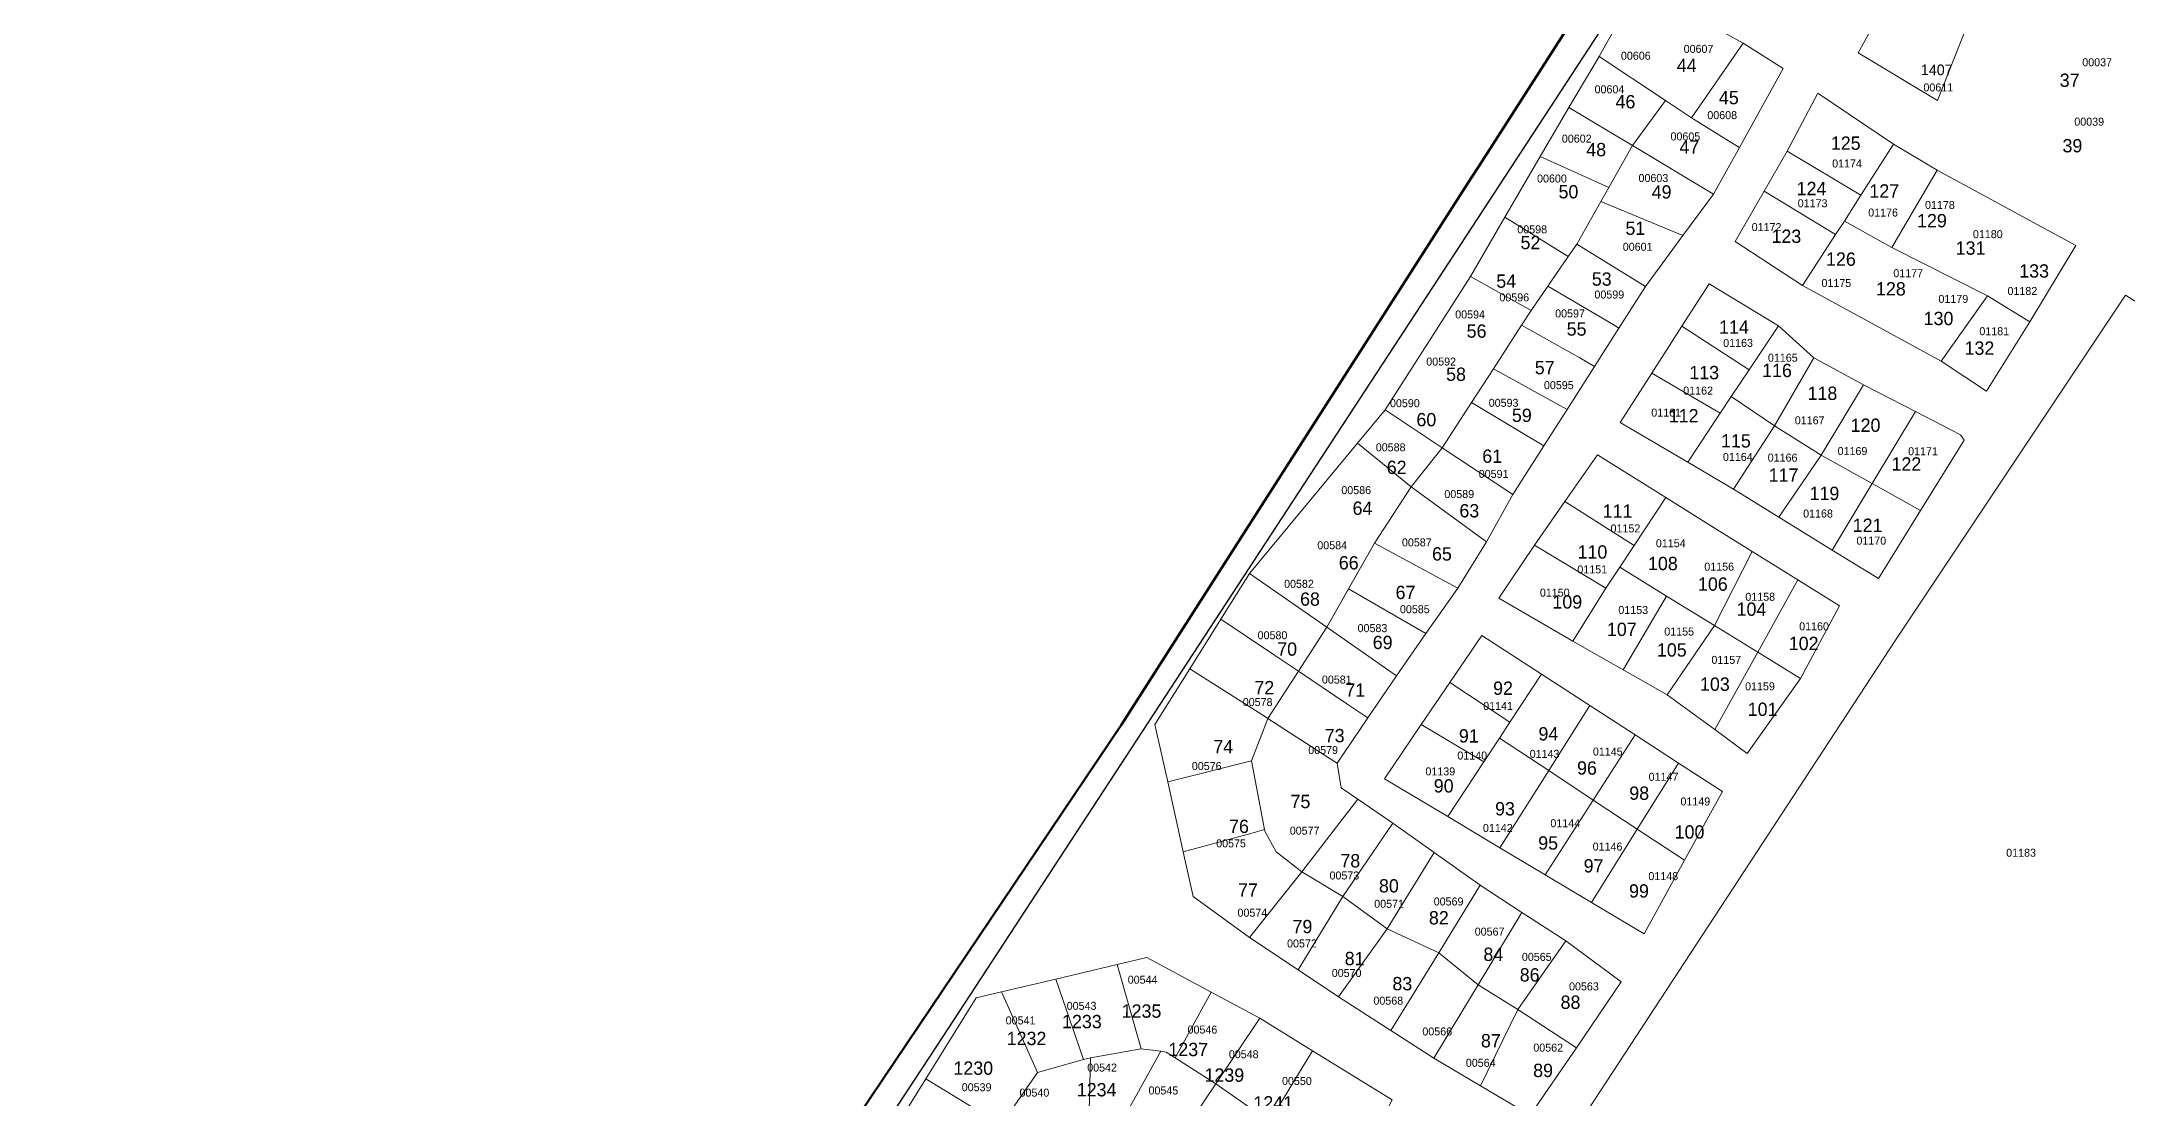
# Model space of a CAD drawing. Header units: metres. Extents: x 245225 to 248406, y 1633796 to 1637634.
# Drawn here: x 245338.4 to 245729.4, y 1635684.7 to 1635882.9 of the extents above; entities that cross this region are included whole.
import ezdxf
from ezdxf.enums import TextEntityAlignment as Align

# ---------------------------------------------------------------- set-up
doc = ezdxf.new("R2010")
doc.units = ezdxf.units.M
doc.header["$MEASUREMENT"] = 0
for name, color, linetype in [('historique_numero_parcelle', 7, 'Continuous'), ('limites_sections', 7, 'Continuous'), ('numero_lot', 7, 'Continuous')]:
    doc.layers.add(name, color=color, linetype=linetype)
doc.layers.add('Limites_Communes', color=7, linetype='Continuous', lineweight=211, plot=False)
doc.layers.add('LIMITES_PARCELLES', color=7, linetype='Continuous', lineweight=0, true_color=0xffffff)
doc.styles.add('Style-ENGINEERING', font='ENGINEERING.shx')
doc.styles.add('Style-FANCY', font='FANCY.shx')
doc.styles.add('Style-WORKING', font='WORKING.shx')

msp = doc.modelspace()

# ---------------------------------------------------------------- linework, layer by layer
at = {"layer": 'Limites_Communes', "color": 210, "lineweight": 80, "flags": 128}
msp.add_lwpolyline([(245439, 1635259), (245487, 1635359), (245345, 1635455), (245489.4667, 1635678.4528), (245540.7488, 1635754.6955), (245560.157, 1635785.0346), (245579.7076, 1635815.5853), (245606.352, 1635857.2211), (245607.8895, 1635859.6236), (245640.6509, 1635910.8181), (245678.9051, 1635970.5959), (245682.2558, 1635976.6478), (245696.3435, 1636002.0922), (245697.0172, 1636003.3091), (245706.0131, 1636029.7675), (245716.4917, 1636050.1259), (245721.3084, 1636059.484), (245729.3686, 1636075.1438), (245743.0548, 1636101.7343), (245738.5532, 1636159.0156), (245738.0176, 1636162.7443), (245735.1907, 1636182.4264), (245737.0861, 1636220.9674)], dxfattribs=at)
at = {"layer": 'limites_parcelles', "flags": 128}
for points in [[(245657.39, 1635882.618), (245647.705, 1635868.596), (245642.797, 1635871.856), (245630.375, 1635880.105), (245637.824, 1635893.474), (245657.39, 1635882.618)], [(245664.903, 1635877.856), (245656.67, 1635863.054), (245654.659, 1635864.297), (245647.705, 1635868.596), (245657.39, 1635882.618), (245664.903, 1635877.856)], [(245647.705, 1635868.596), (245654.659, 1635864.297), (245656.67, 1635863.054), (245651.806, 1635854.308), (245636.626, 1635863.417), (245642.797, 1635871.856), (245647.705, 1635868.596)], [(245651.806, 1635854.308), (245646.098, 1635846.544), (245630.706, 1635852.913), (245632.206, 1635855.574), (245636.626, 1635863.417), (245651.806, 1635854.308)], [(245679.429, 1635854.123), (245676.359, 1635849.255), (245674.711, 1635846.715), (245661.315, 1635854.842), (245665.654, 1635862.391), (245679.429, 1635854.123)], [(245676.359, 1635849.255), (245679.429, 1635854.123), (245685.567, 1635863.648), (245693.753, 1635858.82), (245685.249, 1635844.281), (245676.359, 1635849.255)], [(245632.206, 1635855.574), (245630.706, 1635852.913), (245626.215, 1635844.945), (245624.583, 1635842.582), (245612.72, 1635849.995), (245619.343, 1635861.389), (245632.206, 1635855.574)], [(245703.188, 1635835.232), (245685.249, 1635844.281), (245693.753, 1635858.82), (245719.778, 1635844.647), (245711.126, 1635830.364), (245703.188, 1635835.232)], [(245624.583, 1635842.582), (245620.737, 1635837.015), (245617.622, 1635832.507), (245606.245, 1635838.857), (245612.72, 1635849.995), (245624.583, 1635842.582)], [(245685.249, 1635844.281), (245703.188, 1635835.232), (245694.51, 1635822.955), (245668.528, 1635837.19), (245674.711, 1635846.715), (245676.359, 1635849.255), (245685.249, 1635844.281)], [(245639.073, 1635836.986), (245634.096, 1635829.187), (245632.667, 1635830.025), (245620.737, 1635837.015), (245624.583, 1635842.582), (245626.215, 1635844.945), (245639.073, 1635836.986)], [(245617.622, 1635832.507), (245615.843, 1635829.754), (245610.551, 1635821.563), (245606.454, 1635815.221), (245600.972, 1635806.737), (245590.237, 1635813.854), (245606.245, 1635838.857), (245617.622, 1635832.507)], [(245634.096, 1635829.187), (245629.508, 1635821.996), (245626.73, 1635823.573), (245615.843, 1635829.754), (245617.622, 1635832.507), (245620.737, 1635837.015), (245632.667, 1635830.025), (245634.096, 1635829.187)], [(245750.363, 1635691.039), (245762.005, 1635587.454), (245624.951, 1635677.413), (245685.937, 1635770.679), (245729.064, 1635835.37), (245750.496, 1635821.743), (245750.496, 1635786.686), (245750.099, 1635730.594), (245750.363, 1635691.039)], [(245629.508, 1635821.996), (245624.351, 1635813.915), (245620.041, 1635816.303), (245610.551, 1635821.563), (245615.843, 1635829.754), (245626.73, 1635823.573), (245629.508, 1635821.996)], [(245658.475, 1635821.334), (245655.143, 1635816.323), (245653.077, 1635813.215), (245640.254, 1635820.754), (245645.907, 1635829.551), (245658.475, 1635821.334)], [(245670.654, 1635823.577), (245663.246, 1635810.877), (245655.143, 1635816.323), (245658.475, 1635821.334), (245663.981, 1635829.613), (245670.654, 1635823.577)], [(245624.351, 1635813.915), (245620.014, 1635807.118), (245614.578, 1635810.366), (245606.454, 1635815.221), (245610.551, 1635821.563), (245620.041, 1635816.303), (245624.351, 1635813.915)], [(245663.246, 1635810.877), (245655.573, 1635798.971), (245646.991, 1635804.064), (245653.077, 1635813.215), (245655.143, 1635816.323), (245663.246, 1635810.877)], [(245620.014, 1635807.118), (245614.182, 1635797.979), (245600.972, 1635806.737), (245606.454, 1635815.221), (245614.578, 1635810.366), (245620.014, 1635807.118)], [(245698.124, 1635809.186), (245698.832, 1635808.167), (245690.657, 1635794.981), (245681.558, 1635800.018), (245689.684, 1635813.527), (245698.124, 1635809.186)], [(245595.132, 1635799.434), (245588.253, 1635788.85), (245579.327, 1635773.061), (245564.837, 1635783.162), (245585.042, 1635807.576), (245595.132, 1635799.434)], [(245636.93, 1635788.404), (245634.256, 1635784.346), (245631.645, 1635780.384), (245618.283, 1635788.453), (245623.97, 1635796.633), (245636.93, 1635788.404)], [(245659.075, 1635787.283), (245652.018, 1635773.372), (245643.014, 1635778.935), (245634.256, 1635784.346), (245636.93, 1635788.404), (245642.858, 1635797.4), (245650.913, 1635792.375), (245659.075, 1635787.283)], [(245643.014, 1635778.935), (245634.882, 1635765.099), (245625.427, 1635770.462), (245631.645, 1635780.384), (245634.256, 1635784.346), (245643.014, 1635778.935)], [(245579.327, 1635773.061), (245573.983, 1635764.811), (245569.304, 1635767.956), (245559.456, 1635774.574), (245564.837, 1635783.162), (245579.327, 1635773.061)], [(245573.983, 1635764.811), (245568.261, 1635755.976), (245567.822, 1635756.254), (245553.622, 1635765.264), (245559.456, 1635774.574), (245569.304, 1635767.956), (245573.983, 1635764.811)], [(245592.354, 1635763.979), (245586.994, 1635756.067), (245583.044, 1635758.722), (245573.983, 1635764.811), (245579.327, 1635773.061), (245592.354, 1635763.979)], [(245568.261, 1635755.976), (245567.554, 1635754.132), (245565.218, 1635748.038), (245549.492, 1635744.081), (245547.105, 1635754.864), (245553.622, 1635765.264), (245567.822, 1635756.254), (245568.261, 1635755.976)], [(245586.994, 1635756.067), (245581.241, 1635747.575), (245579.75, 1635748.54), (245568.261, 1635755.976), (245573.983, 1635764.811), (245583.044, 1635758.722), (245586.994, 1635756.067)], [(245613.659, 1635755.273), (245611.684, 1635752.271), (245608.755, 1635747.819), (245597.031, 1635754.853), (245602.354, 1635762.683), (245613.659, 1635755.273)], [(245628.655, 1635758.368), (245620.916, 1635746.184), (245611.684, 1635752.271), (245613.659, 1635755.273), (245619.569, 1635764.256), (245628.655, 1635758.368)], [(245585.136, 1635740.821), (245574.627, 1635727.202), (245569.848, 1635730.973), (245567.731, 1635734.677), (245567.649, 1635735.117), (245566.153, 1635743.068), (245565.218, 1635748.038), (245567.554, 1635754.132), (245568.261, 1635755.976), (245579.75, 1635748.54), (245581.241, 1635747.575), (245582.035, 1635742.945), (245585.136, 1635740.821)], [(245620.916, 1635746.184), (245611.737, 1635731.733), (245602.001, 1635737.553), (245608.755, 1635747.819), (245611.684, 1635752.271), (245620.916, 1635746.184)], [(245567.649, 1635735.117), (245565.057, 1635734.414), (245552.392, 1635730.981), (245549.492, 1635744.081), (245565.218, 1635748.038), (245566.153, 1635743.068), (245567.649, 1635735.117)], [(245574.627, 1635727.202), (245564.837, 1635714.899), (245554.254, 1635722.572), (245552.392, 1635730.981), (245565.057, 1635734.414), (245567.649, 1635735.117), (245567.731, 1635734.677), (245569.848, 1635730.973), (245574.627, 1635727.202)], [(245544.538, 1635694.037), (245535.013, 1635692.343), (245533.724, 1635691.987), (245528.484, 1635707.086), (245539.987, 1635709.797), (245544.538, 1635694.037)], [(245557.651, 1635704.635), (245550.863, 1635692.336), (245549.195, 1635693.402), (245548.183, 1635693.54), (245544.538, 1635694.037), (245539.987, 1635709.797), (245545.555, 1635711.11), (245557.651, 1635704.635)], [(245525.065, 1635689.592), (245518.238, 1635679.767), (245504.147, 1635688.38), (245513.607, 1635703.58), (245518.327, 1635704.692), (245525.065, 1635689.592)], [(245576.644, 1635693.651), (245568.596, 1635680.353), (245565.549, 1635682.499), (245558.528, 1635687.443), (245566.789, 1635699.743), (245576.644, 1635693.651)], [(245548.183, 1635693.54), (245540.198, 1635679.106), (245534.642, 1635677.518), (245535.013, 1635692.343), (245544.538, 1635694.037), (245548.183, 1635693.54)], [(245534.642, 1635677.518), (245530.938, 1635671.83), (245518.238, 1635679.767), (245525.065, 1635689.592), (245533.724, 1635691.987), (245535.013, 1635692.343), (245534.642, 1635677.518)], [(245550.863, 1635692.336), (245558.528, 1635687.443), (245548.665, 1635672.756), (245540.198, 1635679.106), (245548.183, 1635693.54), (245549.195, 1635693.402), (245550.863, 1635692.336)], [(245591.552, 1635684.436), (245584.046, 1635669.473), (245578.169, 1635673.612), (245572.743, 1635677.432), (245568.596, 1635680.353), (245576.644, 1635693.651), (245591.552, 1635684.436)]]:
    msp.add_lwpolyline(points, close=True, dxfattribs=at)
at = {"layer": 'limites_parcelles'}
for points in [[(245699.243, 1635885.635), (245693.806, 1635871.853), (245678.923, 1635880.783), (245686.146, 1635893.837)], [(245642.797, 1635871.856), (245636.626, 1635863.417), (245624.686, 1635870.58), (245630.375, 1635880.105)], [(245632.206, 1635855.574), (245619.343, 1635861.389), (245624.686, 1635870.58), (245636.626, 1635863.417)], [(245685.567, 1635863.648), (245679.429, 1635854.123), (245665.654, 1635862.391), (245671.359, 1635873.222)], [(245674.711, 1635846.715), (245668.528, 1635837.19), (245655.886, 1635845.398), (245661.315, 1635854.842)], [(245646.098, 1635846.544), (245639.073, 1635836.986), (245626.215, 1635844.945), (245630.706, 1635852.913)], [(245658.475, 1635821.334), (245645.907, 1635829.551), (245651.021, 1635837.511), (245663.981, 1635829.613)], [(245711.126, 1635830.364), (245702.976, 1635817.346), (245694.51, 1635822.955), (245703.188, 1635835.232)], [(245663.246, 1635810.877), (245670.654, 1635823.577), (245679.915, 1635818.55), (245671.977, 1635805.321)], [(245653.077, 1635813.215), (245646.991, 1635804.064), (245634.291, 1635811.472), (245640.254, 1635820.754)], [(245689.684, 1635813.527), (245681.558, 1635800.018), (245671.977, 1635805.321), (245679.915, 1635818.55)], [(245595.132, 1635799.434), (245585.042, 1635807.576), (245590.237, 1635813.854), (245600.972, 1635806.737)], [(245671.977, 1635805.321), (245664.063, 1635793.731), (245655.573, 1635798.971), (245663.246, 1635810.877)], [(245595.132, 1635799.434), (245600.972, 1635806.737), (245614.182, 1635797.979), (245609.287, 1635789.115)], [(245642.858, 1635797.4), (245636.93, 1635788.404), (245623.97, 1635796.633), (245630.057, 1635805.387)], [(245681.558, 1635800.018), (245674.063, 1635787.559), (245664.063, 1635793.731), (245671.977, 1635805.321)], [(245690.657, 1635794.981), (245682.736, 1635782.206), (245674.063, 1635787.559), (245681.558, 1635800.018)], [(245609.287, 1635789.115), (245603.863, 1635780.384), (245588.253, 1635788.85), (245595.132, 1635799.434)], [(245597.911, 1635771.9), (245583.394, 1635780.255), (245588.253, 1635788.85), (245603.863, 1635780.384)], [(245631.645, 1635780.384), (245625.427, 1635770.462), (245611.563, 1635778.501), (245618.283, 1635788.453)], [(245667.64, 1635781.939), (245660.117, 1635768.393), (245652.018, 1635773.372), (245659.075, 1635787.283)], [(245597.911, 1635771.9), (245592.354, 1635763.979), (245579.327, 1635773.061), (245583.394, 1635780.255)], [(245660.117, 1635768.393), (245667.64, 1635781.939), (245675.433, 1635777.076), (245668.157, 1635763.45)], [(245634.882, 1635765.099), (245643.014, 1635778.935), (245652.018, 1635773.372), (245643.154, 1635760.408)], [(245660.117, 1635768.393), (245652.049, 1635753.868), (245643.154, 1635760.408), (245652.018, 1635773.372)], [(245619.569, 1635764.256), (245613.659, 1635755.273), (245602.354, 1635762.683), (245608.361, 1635771.52)], [(245652.049, 1635753.868), (245660.117, 1635768.393), (245668.157, 1635763.45), (245658.13, 1635749.397)], [(245637.141, 1635752.868), (245629.286, 1635740.666), (245620.916, 1635746.184), (245628.655, 1635758.368)], [(245608.755, 1635747.819), (245602.001, 1635737.553), (245590.105, 1635744.665), (245597.031, 1635754.853)], [(245645.265, 1635747.603), (245637.536, 1635735.227), (245629.286, 1635740.666), (245637.141, 1635752.868)], [(245629.286, 1635740.666), (245620.256, 1635726.64), (245611.737, 1635731.733), (245620.916, 1635746.184)], [(245646.388, 1635729.391), (245637.536, 1635735.227), (245645.265, 1635747.603), (245653.473, 1635742.284)], [(245574.627, 1635727.202), (245585.136, 1635740.821), (245591.693, 1635736.33), (245582.3, 1635722.572)], [(245637.536, 1635735.227), (245628.934, 1635721.452), (245620.256, 1635726.64), (245629.286, 1635740.666)], [(245599.441, 1635730.832), (245590.634, 1635716.487), (245582.3, 1635722.572), (245591.693, 1635736.33)], [(245646.388, 1635729.391), (245638.788, 1635715.561), (245628.934, 1635721.452), (245637.536, 1635735.227)], [(245590.634, 1635716.487), (245599.441, 1635730.832), (245608.097, 1635724.689), (245600.291, 1635711.989)], [(245582.3, 1635722.572), (245573.971, 1635708.81), (245564.837, 1635714.899), (245574.627, 1635727.202)], [(245573.971, 1635708.81), (245582.3, 1635722.572), (245590.634, 1635716.487), (245581.506, 1635703.787)], [(245615.886, 1635719.603), (245607.7, 1635706.036), (245600.291, 1635711.989), (245608.097, 1635724.689)], [(245607.7, 1635706.036), (245615.886, 1635719.603), (245624.104, 1635714.238), (245615.108, 1635701.405)], [(245600.291, 1635711.989), (245591.316, 1635697.464), (245581.506, 1635703.787), (245590.634, 1635716.487)], [(245626.105, 1635694.209), (245615.108, 1635701.405), (245624.104, 1635714.238), (245634.536, 1635706.561)], [(245591.316, 1635697.464), (245600.291, 1635711.989), (245607.7, 1635706.036), (245599.365, 1635692.277)], [(245533.724, 1635691.987), (245525.065, 1635689.592), (245518.327, 1635704.692), (245528.484, 1635707.086)], [(245615.108, 1635701.405), (245608.162, 1635687.069), (245599.365, 1635692.277), (245607.7, 1635706.036)], [(245558.528, 1635687.443), (245550.863, 1635692.336), (245557.651, 1635704.635), (245566.789, 1635699.743)], [(245608.162, 1635687.069), (245615.108, 1635701.405), (245626.105, 1635694.209), (245617.47, 1635681.558)], [(245518.238, 1635679.767), (245513.457, 1635672.143), (245499.004, 1635680.117), (245504.147, 1635688.38)], [(245565.549, 1635682.499), (245555.652, 1635668.461), (245548.665, 1635672.756), (245558.528, 1635687.443)]]:
    msp.add_3dface(points, dxfattribs=at)
at = {"layer": 'limites_sections', "flags": 128}
msp.add_lwpolyline([(245757.2987, 1635487.3796), (245709.8511, 1635473.3519), (245450.457919, 1635384.496715), (245338.384, 1635452.238), (245352.23, 1635460.654), (245385.352, 1635510.608), (245506.207, 1635694.504), (245674.383, 1635951.917), (245691.302, 1635996.202), (245705.298, 1636002.476), (245715.487, 1635996.523), (245917.985, 1635864.385)], dxfattribs=at)

# ---------------------------------------------------------------- texts
at = {"layer": 'historique_numero_parcelle', "style": 'Style-FANCY'}
for s, p in [('00607', (245649.010469, 1635881.548968)), ('00606', (245637.248466, 1635880.262124)), ('00037', (245723.743871, 1635879.038397)), ('00604', (245632.306776, 1635873.965681)), ('00611', (245693.96168, 1635874.316308)), ('00608', (245653.449781, 1635869.119684)), ('00039', (245722.254125, 1635867.889807)), ('00602', (245626.175537, 1635864.71465)), ('00605', (245646.542545, 1635865.127623)), ('01174', (245676.851554, 1635860.049942)), ('00600', (245621.527252, 1635857.234364)), ('00603', (245640.546506, 1635857.322447)), ('01173', (245670.396451, 1635852.590663)), ('01176', (245683.613472, 1635850.85214)), ('01178', (245694.25978, 1635852.27256)), ('00598', (245617.826224, 1635847.698884)), ('01172', (245661.764118, 1635848.125584)), ('01180', (245703.247162, 1635846.797793)), ('00601', (245637.592633, 1635844.433811)), ('01177', (245688.31721, 1635839.473248)), ('00596', (245614.46276, 1635834.942617)), ('00599', (245632.28404, 1635835.476467)), ('01175', (245674.845921, 1635837.631349)), ('01179', (245696.781111, 1635834.656692)), ('01182', (245709.726565, 1635836.137804)), ('00594', (245606.178208, 1635831.741901)), ('00597', (245624.917828, 1635831.928467)), ('01163', (245656.425949, 1635826.404852)), ('01181', (245704.453027, 1635828.593538)), ('00592', (245600.753917, 1635822.900239)), ('01165', (245664.811554, 1635823.625482)), ('00595', (245622.817767, 1635818.47928)), ('00590', (245593.952878, 1635815.095922)), ('00593', (245612.463094, 1635815.168181)), ('01162', (245648.932259, 1635817.453132)), ('01161', (245642.94461, 1635813.326524)), ('01167', (245669.842457, 1635811.884834)), ('00588', (245591.289768, 1635806.82305)), ('01164', (245656.376422, 1635805.016073)), ('01166', (245664.768275, 1635804.882532)), ('01169', (245677.877158, 1635806.116266)), ('01171', (245691.09802, 1635806.086315)), ('00591', (245610.592195, 1635801.834043)), ('00586', (245584.8332, 1635798.788937)), ('00589', (245604.145555, 1635798.054341)), ('01152', (245635.306552, 1635791.611526)), ('01168', (245671.412093, 1635794.402163)), ('00584', (245580.326174, 1635788.44948)), ('00587', (245596.192598, 1635788.987681)), ('01154', (245643.807019, 1635788.832054)), ('01170', (245681.402384, 1635789.320081)), ('01151', (245629.080675, 1635783.921458)), ('01156', (245652.880042, 1635784.440928)), ('00582', (245574.100602, 1635781.219672)), ('01150', (245622.057706, 1635779.567086)), ('00585', (245595.818657, 1635776.454511)), ('01153', (245636.765234, 1635776.314117)), ('01158', (245660.56901, 1635778.788159)), ('00580', (245569.135312, 1635771.572112)), ('00583', (245587.877449, 1635772.908839)), ('01155', (245645.378917, 1635772.269216)), ('01160', (245670.673239, 1635773.245813)), ('01157', (245654.218678, 1635766.958791)), ('00581', (245581.187058, 1635763.264839)), ('01159', (245660.530245, 1635762.000204)), ('00578', (245566.347378, 1635759.044516)), ('01141', (245611.43137, 1635758.318307)), ('00579', (245578.627633, 1635750.046136)), ('01140', (245606.581981, 1635749.015903)), ('01143', (245620.148742, 1635749.329577)), ('01145', (245631.990772, 1635749.762234)), ('00576', (245556.79765, 1635747.047535)), ('01139', (245600.596231, 1635746.039553)), ('01147', (245642.441857, 1635745.023089)), ('01149', (245648.409219, 1635740.409298)), ('01144', (245624.027586, 1635736.32575)), ('00575', (245561.363182, 1635732.547954)), ('00577', (245575.163722, 1635734.931094)), ('01142', (245611.378636, 1635735.435791)), ('01146', (245631.949615, 1635731.938282)), ('01183', (245709.483298, 1635730.785084)), ('00573', (245582.617317, 1635726.518861)), ('01148', (245642.398841, 1635726.394139)), ('00571', (245590.997977, 1635721.210072)), ('00569', (245602.150115, 1635721.644745)), ('00574', (245565.357029, 1635719.544861)), ('00572', (245574.655865, 1635713.77321)), ('00567', (245609.840082, 1635715.991974)), ('00565', (245618.681172, 1635711.256546)), ('00544', (245544.783606, 1635706.973001)), ('00570', (245583.035099, 1635708.234847)), ('00563', (245627.521404, 1635705.717119)), ('00543', (245533.341395, 1635702.071246)), ('00568', (245590.841129, 1635703.041809)), ('00541', (245521.903948, 1635699.337225)), ('00546', (245555.996168, 1635697.615922)), ('00566', (245600.024827, 1635697.270588)), ('00562', (245620.82687, 1635694.233546)), ('00542', (245537.190681, 1635690.497326)), ('00548', (245563.737528, 1635692.999035)), ('00564', (245608.174127, 1635691.387918)), ('00539', (245513.663234, 1635686.806479)), ('00540', (245524.50079, 1635685.795616)), ('00545', (245548.677788, 1635686.199791)), ('00550', (245573.711108, 1635687.981828))]:
    msp.add_text(s, height=1.499994, dxfattribs=at).set_placement(p, align=Align.MIDDLE_CENTER)
at = {"layer": 'numero_lot', "linetype": 'Continuous', "style": 'Style-WORKING'}
for s, p in [('44', (245644.924163, 1635877.18931)), ('37', (245716.729957, 1635874.418499)), ('46', (245633.44345, 1635870.397802)), ('45', (245652.826288, 1635871.171048)), ('48', (245627.963683, 1635861.410431)), ('47', (245645.434898, 1635861.91609)), ('125', (245673.817611, 1635862.625555)), ('39', (245717.247616, 1635862.144271)), ('50', (245622.759435, 1635853.513427)), ('49', (245640.228388, 1635853.47309)), ('124', (245667.40393, 1635854.109342)), ('127', (245681.042907, 1635853.650847)), ('129', (245689.98208, 1635848.085191)), ('51', (245635.299658, 1635846.666453)), ('123', (245662.694258, 1635845.162193)), ('52', (245615.640411, 1635843.98384)), ('126', (245672.914382, 1635840.873582)), ('131', (245697.21624, 1635842.949473)), ('54', (245611.097694, 1635836.74931)), ('53', (245628.999632, 1635837.134975)), ('133', (245709.14136, 1635838.656926)), ('128', (245682.279551, 1635835.305943)), ('130', (245691.217723, 1635829.740289)), ('56', (245605.535041, 1635827.37813)), ('55', (245624.289977, 1635827.761824)), ('114', (245652.850886, 1635828.122876)), ('132', (245698.877899, 1635824.177586)), ('58', (245601.680336, 1635819.282009)), ('57', (245618.306247, 1635820.523622)), ('113', (245647.2902, 1635819.603694)), ('116', (245660.93115, 1635819.999197)), ('118', (245669.446277, 1635815.713523)), ('60', (245596.119652, 1635810.763826)), ('59', (245614.022574, 1635811.575489)), ('112', (245643.434498, 1635811.508575)), ('120', (245677.531465, 1635809.722838)), ('115', (245653.227635, 1635806.79295)), ('62', (245590.557982, 1635801.818645)), ('61', (245608.46386, 1635803.910304)), ('122', (245685.187702, 1635802.45414)), ('117', (245662.164838, 1635800.374296)), ('64', (245584.14627, 1635794.155429)), ('63', (245604.178233, 1635793.683173)), ('111', (245631.032161, 1635793.621165)), ('119', (245669.828937, 1635796.94359)), ('121', (245677.914128, 1635790.953905)), ('65', (245599.044532, 1635785.590005)), ('110', (245626.325445, 1635785.954013)), ('66', (245581.565639, 1635783.924361)), ('108', (245639.534484, 1635783.790507)), ('67', (245592.208805, 1635778.35377)), ('106', (245648.903595, 1635779.929862)), ('68', (245574.303899, 1635777.116111)), ('109', (245621.614787, 1635776.579865)), ('104', (245656.138742, 1635775.221143)), ('107', (245631.832942, 1635771.438257)), ('70', (245570.02024, 1635767.740977)), ('69', (245587.924148, 1635768.979639)), ('105', (245641.202052, 1635767.577613)), ('102', (245665.92794, 1635768.799522)), ('72', (245565.740508, 1635760.49984)), ('71', (245582.789477, 1635760.033471)), ('92', (245610.494389, 1635760.3965)), ('103', (245649.286255, 1635761.159929)), ('101', (245658.226397, 1635756.447273)), ('73', (245578.932788, 1635751.511354)), ('91', (245604.079721, 1635751.453288)), ('94', (245618.999667, 1635751.845838)), ('74', (245558.042919, 1635749.426585)), ('96', (245626.231872, 1635745.430121)), ('75', (245572.51124, 1635739.155149)), ('90', (245599.369065, 1635742.08014)), ('98', (245636.025012, 1635740.715495)), ('93', (245610.868184, 1635737.787576)), ('76', (245560.992436, 1635734.489734)), ('95', (245618.952389, 1635731.370892)), ('100', (245644.533244, 1635733.44383)), ('78', (245581.862607, 1635728.043526)), ('97', (245627.467516, 1635727.085219)), ('80', (245589.097751, 1635723.333807)), ('77', (245562.669852, 1635722.541829)), ('99', (245635.982659, 1635722.373544)), ('79', (245572.883066, 1635715.693228)), ('82', (245598.460937, 1635717.340171)), ('81', (245582.67325, 1635709.698606)), ('84', (245608.67515, 1635710.491568)), ('83', (245591.613392, 1635704.98595)), ('86', (245615.485267, 1635706.636832)), ('1235', (245540.858205, 1635699.853638)), ('88', (245623.146429, 1635701.501128)), ('1233', (245529.682626, 1635697.883438)), ('1232', (245519.301278, 1635694.713401)), ('1237', (245549.619589, 1635692.647388)), ('87', (245608.211723, 1635694.283594)), ('1230', (245509.314397, 1635689.146446)), ('1239', (245556.390508, 1635687.840741)), ('89', (245618.001893, 1635688.715973)), ('1234', (245532.446118, 1635685.101023)), ('1241', (245565.555497, 1635682.628564))]:
    msp.add_text(s, height=2.500002, rotation=359.8677, dxfattribs=at).set_placement(p)
at = {"layer": 'numero_lot', "linetype": 'Continuous', "style": 'Style-ENGINEERING'}
msp.add_text('1407', height=1.999998, rotation=359.8677, dxfattribs=at).set_placement((245693.673644, 1635877.613745), align=Align.MIDDLE_CENTER)

doc.saveas('drawing.dxf')
